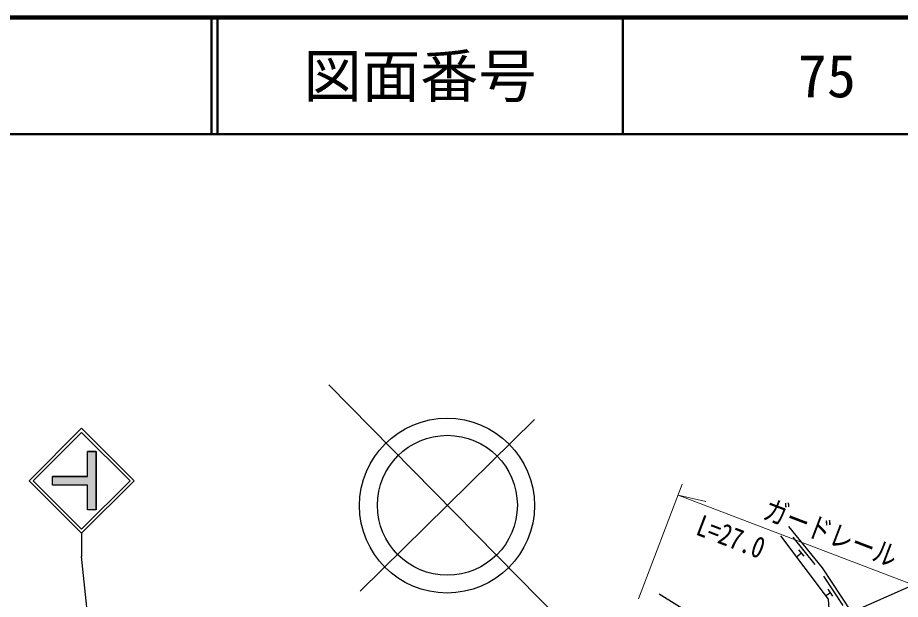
# Model space of a CAD drawing. Units: millimetres at full size, sheet at 1:1000; details may follow other scales. Extents: x 40000 to 680000, y 20000 to 380000.
# Drawn here: x 492123 to 567798, y 330112 to 380000 of the extents above; entities that cross this region are included whole.
import ezdxf
from ezdxf.enums import TextEntityAlignment as Align

# ---------------------------------------------------------------- set-up
doc = ezdxf.new("R2010")
doc.units = ezdxf.units.MM
doc.header["$LTSCALE"] = 1000
for name, color, linetype, lineweight in [('M-BGD', 7, 'Continuous', 25), ('M-BMK-SRVR', 3, 'Continuous', 25), ('M-STR-HTXT', 7, 'Continuous', 13), ('M-STR-STRC', 7, 'Continuous', 25), ('M-TTL', 2, 'Continuous', 140), ('M-TTL-LINE', 7, 'Continuous', 50)]:
    doc.layers.add(name, color=color, linetype=linetype, lineweight=lineweight)
doc.layers.add('M-TTL-TXT', color=7, linetype='Continuous')
doc.styles.add('ＭＳ ゴシック', font='')
doc.styles.get('ＭＳ ゴシック').set_extended_font_data('MS Gothic')

msp = doc.modelspace()

# ---------------------------------------------------------------- hatches: boundary and pattern name
at = {"layer": 'M-STR-STRC'}
msp.add_hatch(color=256, dxfattribs=at).paths.add_polyline_path([(498107, 339910), (498107, 337785), (498857, 337785), (498857, 342785), (498107, 342785), (498107, 340660), (495107, 340660), (495107, 339910)])

# ---------------------------------------------------------------- linework, layer by layer
at = {"layer": 'M-BGD'}
for p, q in [((560503, 333103), (558617, 335436)), ((559327, 334081), (558897, 333734)), ((559547, 333809), (559107, 334353)), ((562882, 329591), (561235, 332098)), ((562000, 330387), (561616, 330973)), ((561808, 330680), (561397, 330410))]:
    msp.add_line(p, q, dxfattribs=at)
for points in [[(564678, 316631), (566315, 313540), (568323, 311922), (570926, 316416), (568598, 317806), (567045, 319128), (565417, 321150), (564367, 323340), (564074, 324411), (564057, 326560), (563612, 329028), (561130, 332804), (558248, 336370)], [(557516, 335570), (561612, 330124), (561807, 327272), (562633, 323413), (563683, 320336), (564457, 318631), (557883, 323527), (553641, 326498), (547123, 330570)]]:
    msp.add_lwpolyline(points, dxfattribs=at)
at = {"layer": 'M-BMK-SRVR'}
for p, q in [((518787, 348508), (541967, 324979)), ((536443, 345548), (521483, 330810))]:
    msp.add_line(p, q, dxfattribs=at)
for centre, radius in [((528933, 338149), 7500), ((528963, 338179), 6000)]:
    msp.add_circle(centre, radius, dxfattribs=at)
at = {"layer": 'M-STR-HTXT'}
for p, q in [((545340, 330152), (549103, 339994)), ((573751, 329487), (548742, 339050)), ((548742, 339050), (551135, 338501))]:
    msp.add_line(p, q, dxfattribs=at)
at = {"layer": 'M-STR-STRC'}
for p, q in [((493108, 340286), (497608, 344786)), ((493461, 340286), (497608, 344433)), ((502108, 340286), (497608, 344786)), ((501755, 340286), (497608, 344433)), ((498857, 342785), (498107, 342785)), ((498107, 340660), (498107, 342785)), ((498857, 337785), (498857, 342785)), ((495107, 339910), (495107, 340660)), ((498107, 340660), (495107, 340660)), ((493108, 340286), (497608, 335785)), ((493461, 340286), (497608, 336139)), ((498107, 339910), (495107, 339910)), ((497608, 336139), (501755, 340286)), ((497608, 335786), (502108, 340286)), ((498107, 337785), (498107, 339910)), ((498857, 337785), (498107, 337785)), ((497608, 335785), (497608, 333785)), ((501004, 300439), (497608, 333785)), ((549587, 322842), (572623, 333002))]:
    msp.add_line(p, q, dxfattribs=at)
msp.add_lwpolyline([(495107, 340660), (498107, 340660), (498107, 342785), (498857, 342785), (498857, 337785), (498107, 337785), (498107, 339910), (495107, 339910)], close=True, dxfattribs=at)
at = {"layer": 'M-TTL'}
msp.add_line((680000, 380000), (40000, 380000), dxfattribs=at)
at = {"layer": 'M-TTL-LINE'}
for p, q in [((508747, 380000), (508747, 370000)), ((509247, 380000), (509247, 370000)), ((543997, 380000), (543997, 370000)), ((40000, 370000), (680000, 370000))]:
    msp.add_line(p, q, dxfattribs=at)

# ---------------------------------------------------------------- texts
at = {"layer": 'M-STR-HTXT', "style": 'ＭＳ ゴシック', "width": 0.8}
for s, p in [('ガードレール', (561314, 334443)), ('L=27.0', (552755, 334120))]:
    msp.add_text(s, height=1833, rotation=339.074, dxfattribs=at).set_placement(p, align=Align.BOTTOM_CENTER)
at = {"layer": 'M-TTL-TXT', "style": 'ＭＳ ゴシック'}
for s, p in [('図面番号', (526622, 375000)), ('75', (561497, 375000))]:
    msp.add_text(s, height=3666, dxfattribs=at).set_placement(p, align=Align.MIDDLE_CENTER)

doc.saveas('drawing.dxf')
